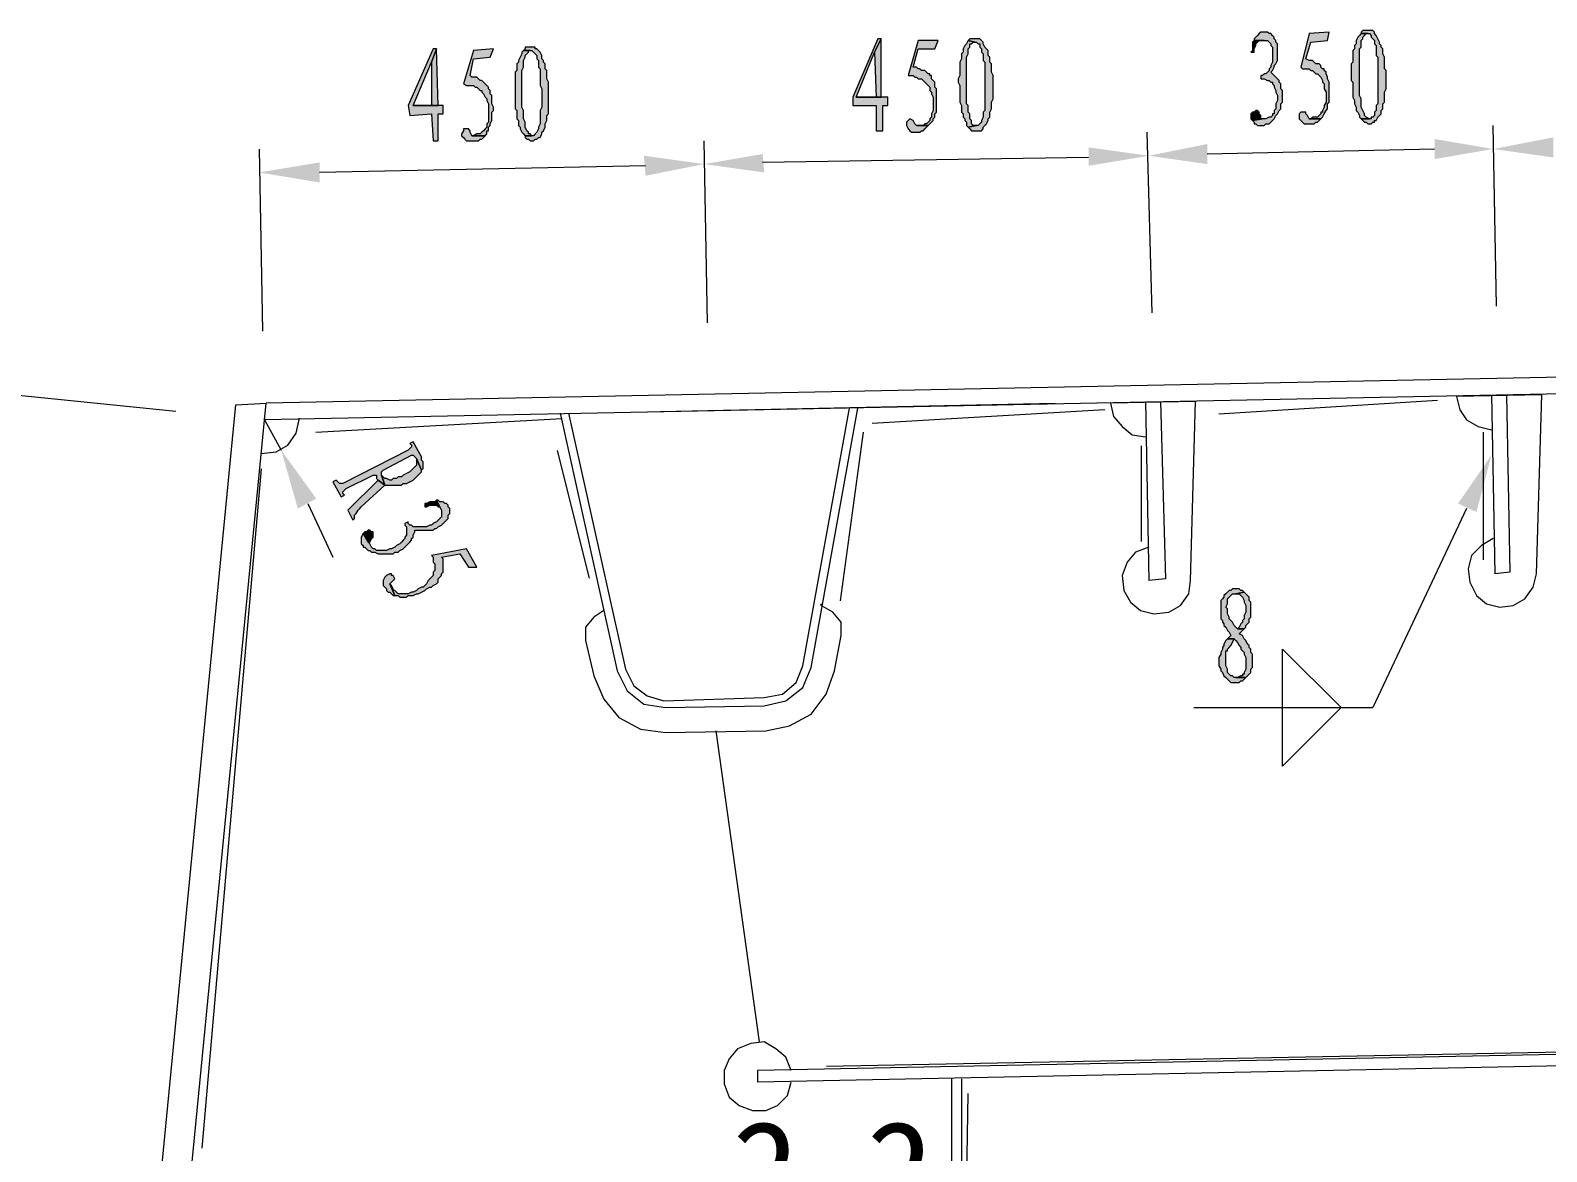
# Model space of a CAD drawing. Header units: inches. Extents: x 20 to 409, y 5 to 283.
# Drawn here: x 45.26 to 83.66, y 230.03 to 258.42 of the extents above; entities that cross this region are included whole.
import ezdxf

# ---------------------------------------------------------------- set-up
doc = ezdxf.new("R2010")
doc.units = ezdxf.units.IN
doc.header["$MEASUREMENT"] = 0
doc.layers.add('C00-00-00', color=7, linetype='Continuous')
doc.layers.add('CFF-00-00', color=1, linetype='Continuous')
doc.styles.get("Standard").update_dxf_attribs({"font": ''})
doc.styles.get('Standard').set_extended_font_data('宋体')
doc.dimstyles.new('ISO-25', dxfattribs={"dimtxt": 2.5, "dimasz": 2.5, "dimexe": 1.25, "dimexo": 0.625, "dimtad": 1, "dimtxsty": 'Standard', "dimcen": 2.5, "dimadec": 0, "dimazin": 0, "dimtfac": 1, "dimtmove": 0, "dimatfit": 3, "dimfxl": 1, "dimarcsym": 0})

# ---------------------------------------------------------------- blocks, each defined once
blk = doc.blocks.new('*U1')
at = {"color": 0, "lineweight": -2, "transparency": 16777216}
for p, q in [((55.296, 223.316), (55.296, 228.392)), ((57.498, 223.316), (57.498, 228.392)), ((52.796, 227.142), (50.296, 227.142)), ((55.296, 227.142), (57.498, 227.142)), ((59.998, 227.142), (68.678, 227.142))]:
    blk.add_line(p, q, dxfattribs=at)
at = {"color": 0, "transparency": 16777216}
for points in [[(52.796, 227.559), (52.796, 226.726), (55.296, 227.142)], [(59.998, 227.559), (59.998, 226.726), (57.498, 227.142)]]:
    blk.add_solid(points, dxfattribs=at)
at = {"layer": 'Defpoints', "color": 0, "transparency": 16777216}
for p in [(57.498, 227.142), (55.296, 222.691), (57.498, 222.691)]:
    blk.add_point(p, dxfattribs=at)
at = {"color": 0, "transparency": 16777216, "insert": (65.588, 229.226), "char_height": 2.5, "attachment_point": 5}
blk.add_mtext('2,2', dxfattribs=at)

msp = doc.modelspace()

# ---------------------------------------------------------------- hatches: boundary and pattern name
at = {"layer": 'C00-00-00'}
h = msp.add_hatch(color=0, dxfattribs=at)
h.dxf.hatch_style = 2
h.paths.add_polyline_path([(79.13, 258.42), (79.003, 258.42), (78.961, 258.378), (78.961, 258.336), (79.13, 258.336), (79.172, 258.336), (79.215, 258.293), (79.215, 258.251), (79.257, 258.209), (79.299, 258.166), (79.299, 258.082), (79.342, 258.039), (79.342, 257.785), (79.384, 257.743), (79.384, 257.235), (79.384, 256.558), (79.342, 256.515), (79.342, 256.388), (79.299, 256.346), (79.299, 256.261), (79.257, 256.219), (79.215, 256.219), (79.215, 256.177), (78.961, 256.177), (79.003, 256.134), (79.045, 256.092), (79.088, 256.092), (79.13, 256.05), (79.215, 256.05), (79.257, 256.092), (79.299, 256.092), (79.299, 256.134), (79.342, 256.134), (79.384, 256.219), (79.426, 256.261), (79.469, 256.304), (79.469, 256.388), (79.511, 256.431), (79.511, 256.558), (79.553, 256.6), (79.553, 256.854), (79.596, 256.939), (79.596, 257.404), (79.553, 257.447), (79.553, 257.743), (79.511, 257.828), (79.511, 257.955), (79.469, 257.997), (79.469, 258.039), (79.426, 258.082), (79.426, 258.124), (79.384, 258.209), (79.342, 258.293), (79.299, 258.336), (79.299, 258.378), (79.257, 258.42)])
h = msp.add_hatch(color=0, dxfattribs=at)
h.dxf.hatch_style = 2
h.paths.add_polyline_path([(66.811, 258.209), (66.726, 258.209), (66.091, 256.727), (66.091, 256.515), (66.684, 256.515), (66.684, 255.88), (66.853, 255.88), (66.853, 256.515), (66.98, 256.515), (66.98, 256.727), (66.811, 256.727), (66.176, 256.727), (66.642, 257.87)])
h = msp.add_hatch(color=0, dxfattribs=at)
h.dxf.hatch_style = 2
h.paths.add_polyline_path([(66.811, 258.209), (66.642, 257.87), (66.684, 256.727), (66.176, 256.727), (66.811, 256.727)])
h = msp.add_hatch(color=0, dxfattribs=at)
h.dxf.hatch_style = 2
h.paths.add_polyline_path([(68.25, 258.166), (67.742, 258.166), (67.488, 257.277), (67.615, 257.277), (67.658, 257.235), (67.7, 257.235), (67.742, 257.193), (67.827, 257.193), (67.869, 257.15), (67.912, 257.108), (67.954, 257.066), (67.996, 257.023), (68.039, 256.981), (68.039, 256.896), (68.081, 256.854), (68.081, 256.812), (68.123, 256.727), (68.123, 256.388), (68.081, 256.304), (68.081, 256.261), (68.081, 256.219), (68.039, 256.177), (68.039, 256.134), (67.996, 256.092), (67.954, 256.05), (67.912, 256.05), (67.869, 256.007), (67.7, 256.007), (67.996, 256.007), (68.039, 256.05), (68.081, 256.092), (68.123, 256.134), (68.123, 256.177), (68.166, 256.219), (68.166, 256.304), (68.208, 256.346), (68.208, 256.939), (68.166, 256.981), (68.166, 257.108), (68.123, 257.15), (68.081, 257.193), (68.081, 257.277), (68.039, 257.277), (68.039, 257.32), (67.996, 257.32), (67.954, 257.362), (67.912, 257.404), (67.827, 257.404), (67.785, 257.447), (67.742, 257.447), (67.7, 257.489), (67.615, 257.489), (67.742, 257.955), (68.166, 257.955)])
h = msp.add_hatch(color=0, dxfattribs=at)
h.dxf.hatch_style = 2
h.paths.add_polyline_path([(69.012, 258.166), (68.97, 258.082), (68.928, 258.039), (68.885, 257.955), (68.885, 257.87), (68.843, 257.828), (68.843, 257.701), (68.801, 257.616), (68.801, 257.277), (68.758, 257.193), (68.758, 257.108), (68.801, 257.023), (68.801, 256.6), (68.843, 256.515), (68.843, 256.473), (68.843, 256.388), (68.843, 256.346), (68.885, 256.304), (68.885, 256.219), (68.928, 256.177), (68.928, 256.134), (68.97, 256.092), (68.97, 256.007), (69.012, 255.965), (69.224, 256.007), (69.139, 256.007), (69.097, 256.05), (69.097, 256.134), (69.055, 256.177), (69.055, 256.304), (69.012, 256.346), (69.012, 256.515), (68.97, 256.558), (68.97, 257.743), (69.012, 257.828), (69.012, 257.955), (69.055, 257.997), (69.055, 258.082), (69.097, 258.082), (69.139, 258.124), (69.182, 258.124)])
h = msp.add_hatch(color=0, dxfattribs=at)
h.dxf.hatch_style = 2
h.paths.add_polyline_path([(69.182, 258.209), (69.055, 258.209), (69.012, 258.166), (69.182, 258.124), (69.224, 258.124), (69.266, 258.082), (69.309, 258.082), (69.309, 257.997), (69.351, 257.955), (69.351, 257.87), (69.393, 257.828), (69.393, 257.658), (69.436, 257.616), (69.436, 257.066), (69.436, 257.023), (69.436, 256.388), (69.393, 256.346), (69.393, 256.219), (69.351, 256.134), (69.351, 256.092), (69.309, 256.05), (69.266, 256.007), (69.224, 256.007), (69.012, 255.965), (69.055, 255.923), (69.097, 255.88), (69.351, 255.88), (69.393, 255.923), (69.393, 255.965), (69.436, 256.007), (69.478, 256.05), (69.52, 256.134), (69.52, 256.177), (69.563, 256.219), (69.563, 256.346), (69.605, 256.431), (69.605, 256.6), (69.647, 256.685), (69.647, 257.277), (69.605, 257.362), (69.605, 257.574), (69.563, 257.616), (69.563, 257.743), (69.52, 257.785), (69.52, 257.912), (69.478, 257.955), (69.436, 257.997), (69.393, 258.082), (69.393, 258.124), (69.351, 258.166), (69.309, 258.209)])
h = msp.add_hatch(color=0, dxfattribs=at)
h.dxf.hatch_style = 2
h.paths.add_polyline_path([(76.251, 258.166), (76.209, 258.124), (76.209, 257.912), (76.167, 257.87), (76.251, 257.87), (76.251, 257.955), (76.294, 258.039), (76.294, 258.082), (76.336, 258.124), (76.378, 258.166), (76.505, 258.166)])
h = msp.add_hatch(color=0, dxfattribs=at)
h.dxf.hatch_style = 2
h.paths.add_polyline_path([(76.505, 258.378), (76.421, 258.378), (76.378, 258.336), (76.336, 258.293), (76.294, 258.251), (76.251, 258.209), (76.251, 258.166), (76.505, 258.166), (76.59, 258.166), (76.632, 258.124), (76.675, 258.082), (76.675, 258.039), (76.717, 257.997), (76.717, 257.616), (76.675, 257.531), (76.675, 257.489), (76.632, 257.447), (76.632, 257.404), (76.59, 257.362), (76.548, 257.32), (76.505, 257.32), (76.463, 257.277), (76.421, 257.277), (76.421, 257.193), (76.505, 257.193), (76.59, 257.15), (76.632, 257.15), (76.675, 257.108), (76.717, 257.108), (76.717, 257.066), (76.759, 257.023), (76.759, 256.981), (76.802, 256.896), (76.802, 256.854), (76.844, 256.769), (76.844, 256.642), (76.802, 256.558), (76.802, 256.431), (76.759, 256.388), (76.759, 256.304), (76.717, 256.304), (76.717, 256.261), (76.675, 256.219), (76.632, 256.219), (76.548, 256.177), (76.463, 256.177), (76.209, 256.134), (76.251, 256.092), (76.251, 256.05), (76.294, 256.05), (76.336, 256.007), (76.505, 256.007), (76.548, 256.05), (76.632, 256.05), (76.675, 256.092), (76.717, 256.134), (76.759, 256.177), (76.802, 256.261), (76.844, 256.304), (76.886, 256.388), (76.929, 256.431), (76.929, 256.558), (76.971, 256.6), (76.971, 256.896), (76.929, 256.939), (76.929, 257.066), (76.886, 257.108), (76.886, 257.15), (76.844, 257.193), (76.802, 257.235), (76.759, 257.277), (76.717, 257.32), (76.675, 257.362), (76.717, 257.404), (76.759, 257.489), (76.759, 257.531), (76.802, 257.574), (76.844, 257.658), (76.844, 258.082), (76.802, 258.124), (76.802, 258.166), (76.759, 258.209), (76.759, 258.251), (76.717, 258.293), (76.675, 258.336), (76.632, 258.336), (76.59, 258.378)])
h = msp.add_hatch(color=0, dxfattribs=at)
h.dxf.hatch_style = 2
h.paths.add_polyline_path([(78.156, 258.378), (77.648, 258.336), (77.437, 257.489), (77.479, 257.447), (77.648, 257.447), (77.691, 257.404), (77.733, 257.404), (77.775, 257.362), (77.818, 257.32), (77.86, 257.32), (77.902, 257.277), (77.945, 257.235), (77.987, 257.15), (77.987, 257.108), (78.029, 257.066), (78.029, 256.939), (78.072, 256.854), (78.072, 256.6), (78.029, 256.515), (78.029, 256.473), (77.987, 256.388), (77.987, 256.346), (77.945, 256.346), (77.945, 256.304), (77.902, 256.261), (77.86, 256.219), (77.733, 256.219), (77.691, 256.177), (77.648, 256.177), (77.945, 256.177), (77.987, 256.219), (78.029, 256.304), (78.072, 256.388), (78.114, 256.431), (78.114, 256.558), (78.156, 256.6), (78.156, 257.108), (78.114, 257.193), (78.114, 257.235), (78.072, 257.32), (78.072, 257.362), (78.029, 257.404), (78.029, 257.447), (77.987, 257.447), (77.945, 257.489), (77.945, 257.531), (77.902, 257.574), (77.818, 257.574), (77.775, 257.616), (77.733, 257.658), (77.648, 257.658), (77.564, 257.701), (77.691, 258.124), (78.114, 258.166)])
h = msp.add_hatch(color=0, dxfattribs=at)
h.dxf.hatch_style = 2
h.paths.add_polyline_path([(78.961, 258.336), (78.918, 258.293), (78.876, 258.251), (78.834, 258.166), (78.834, 258.082), (78.791, 258.039), (78.791, 257.955), (78.749, 257.912), (78.749, 257.616), (78.707, 257.574), (78.707, 257.15), (78.749, 257.108), (78.749, 256.727), (78.791, 256.642), (78.791, 256.6), (78.791, 256.558), (78.834, 256.473), (78.834, 256.388), (78.876, 256.346), (78.918, 256.261), (78.918, 256.219), (78.961, 256.177), (79.172, 256.177), (79.088, 256.219), (79.045, 256.261), (79.045, 256.304), (79.003, 256.388), (78.961, 256.473), (78.961, 256.685), (78.918, 256.769), (78.918, 257.955), (78.961, 257.997), (78.961, 258.166), (79.003, 258.209), (79.003, 258.251), (79.045, 258.293), (79.088, 258.336), (79.13, 258.336)])
h = msp.add_hatch(color=0, dxfattribs=at)
h.dxf.hatch_style = 2
h.paths.add_polyline_path([(55.55, 257.955), (55.466, 257.955), (54.831, 256.515), (54.873, 256.261), (55.423, 256.304), (55.466, 255.626), (55.593, 255.626), (55.593, 256.304), (55.72, 256.304), (55.72, 256.515), (54.958, 256.515), (55.423, 257.616)])
h = msp.add_hatch(color=0, dxfattribs=at)
h.dxf.hatch_style = 2
h.paths.add_polyline_path([(55.55, 257.955), (55.423, 257.616), (55.423, 256.515), (54.958, 256.515), (55.593, 256.515)])
h = msp.add_hatch(color=0, dxfattribs=at)
h.dxf.hatch_style = 2
h.paths.add_polyline_path([(56.99, 257.955), (56.482, 257.912), (56.228, 257.066), (56.312, 257.023), (56.482, 257.023), (56.524, 256.981), (56.566, 256.981), (56.609, 256.939), (56.651, 256.896), (56.693, 256.896), (56.693, 256.854), (56.736, 256.812), (56.778, 256.727), (56.82, 256.685), (56.82, 256.642), (56.863, 256.558), (56.863, 256.092), (56.82, 256.05), (56.82, 255.965), (56.778, 255.923), (56.736, 255.88), (56.693, 255.838), (56.651, 255.796), (56.566, 255.796), (56.482, 255.753), (56.439, 255.753), (56.778, 255.753), (56.82, 255.796), (56.82, 255.88), (56.863, 255.88), (56.863, 255.965), (56.905, 256.007), (56.905, 256.05), (56.947, 256.134), (56.947, 256.346), (56.99, 256.388), (56.99, 256.473), (56.947, 256.558), (56.947, 256.769), (56.905, 256.812), (56.905, 256.896), (56.863, 256.939), (56.863, 256.981), (56.82, 257.023), (56.778, 257.066), (56.736, 257.108), (56.693, 257.15), (56.651, 257.15), (56.609, 257.193), (56.566, 257.235), (56.439, 257.235), (56.397, 257.277), (56.482, 257.701), (56.905, 257.743)])
h = msp.add_hatch(color=0, dxfattribs=at)
h.dxf.hatch_style = 2
h.paths.add_polyline_path([(57.752, 257.912), (57.709, 257.87), (57.709, 257.828), (57.667, 257.743), (57.625, 257.658), (57.625, 257.616), (57.582, 257.574), (57.582, 257.404), (57.54, 257.362), (57.54, 256.431), (57.582, 256.388), (57.582, 256.219), (57.582, 256.177), (57.625, 256.134), (57.625, 256.007), (57.667, 255.965), (57.667, 255.923), (57.709, 255.838), (57.752, 255.796), (57.794, 255.753), (57.963, 255.753), (57.921, 255.796), (57.879, 255.796), (57.879, 255.838), (57.836, 255.88), (57.794, 255.965), (57.794, 256.092), (57.752, 256.177), (57.752, 256.388), (57.709, 256.473), (57.709, 257.404), (57.752, 257.489), (57.752, 257.658), (57.794, 257.743), (57.794, 257.785), (57.836, 257.828), (57.879, 257.87), (57.879, 257.912), (57.921, 257.912)])
h = msp.add_hatch(color=0, dxfattribs=at)
h.dxf.hatch_style = 2
h.paths.add_polyline_path([(57.921, 257.997), (57.794, 257.997), (57.794, 257.955), (57.752, 257.912), (57.963, 257.912), (58.006, 257.87), (58.048, 257.828), (58.09, 257.785), (58.09, 257.701), (58.133, 257.658), (58.133, 257.489), (58.175, 257.447), (58.175, 257.023), (58.217, 256.939), (58.217, 256.812), (58.217, 256.473), (58.175, 256.388), (58.175, 256.05), (58.133, 255.965), (58.133, 255.923), (58.09, 255.838), (58.048, 255.796), (58.006, 255.753), (57.794, 255.753), (57.794, 255.711), (57.836, 255.669), (57.879, 255.669), (57.921, 255.626), (58.006, 255.626), (58.048, 255.669), (58.09, 255.669), (58.133, 255.711), (58.175, 255.711), (58.217, 255.796), (58.217, 255.838), (58.26, 255.88), (58.302, 255.965), (58.302, 256.05), (58.344, 256.134), (58.344, 256.261), (58.387, 256.304), (58.387, 257.108), (58.344, 257.193), (58.344, 257.404), (58.302, 257.447), (58.302, 257.574), (58.26, 257.616), (58.26, 257.658), (58.217, 257.701), (58.217, 257.785), (58.175, 257.87), (58.133, 257.912), (58.09, 257.955), (58.048, 257.955), (58.048, 257.997)])
h = msp.add_hatch(color=0, dxfattribs=at)
h.dxf.hatch_style = 2
h.paths.add_polyline_path([(67.531, 256.177), (67.488, 256.134), (67.446, 256.092), (67.446, 256.007), (67.488, 255.923), (67.531, 255.88), (67.573, 255.838), (67.785, 255.838), (67.827, 255.88), (67.869, 255.88), (67.912, 255.923), (67.954, 255.965), (67.996, 256.007), (67.7, 256.007), (67.658, 256.05), (67.615, 256.134)])
h = msp.add_hatch(color=0, dxfattribs=at)
h.dxf.hatch_style = 2
h.paths.add_polyline_path([(76.294, 256.388), (76.251, 256.346), (76.209, 256.346), (76.167, 256.304), (76.167, 256.177), (76.209, 256.134), (76.463, 256.177), (76.421, 256.177), (76.421, 256.261), (76.378, 256.304), (76.378, 256.346), (76.336, 256.388)])
h = msp.add_hatch(color=0, dxfattribs=at)
h.dxf.hatch_style = 2
h.paths.add_polyline_path([(77.479, 256.346), (77.437, 256.346), (77.394, 256.304), (77.394, 256.177), (77.437, 256.134), (77.479, 256.092), (77.521, 256.05), (77.775, 256.05), (77.818, 256.092), (77.86, 256.092), (77.902, 256.134), (77.945, 256.177), (77.648, 256.177), (77.606, 256.261), (77.564, 256.304), (77.564, 256.346), (77.521, 256.346)])
h = msp.add_hatch(color=0, dxfattribs=at)
h.dxf.hatch_style = 2
h.paths.add_polyline_path([(56.312, 255.923), (56.228, 255.923), (56.228, 255.88), (56.185, 255.796), (56.185, 255.753), (56.228, 255.711), (56.27, 255.669), (56.312, 255.626), (56.609, 255.626), (56.651, 255.669), (56.693, 255.669), (56.736, 255.711), (56.778, 255.753), (56.439, 255.753), (56.397, 255.838), (56.397, 255.88), (56.355, 255.923)])
h = msp.add_hatch(color=0, dxfattribs=at)
h.dxf.hatch_style = 2
h.paths.add_polyline_path([(72.06, 255.457), (72.06, 254.991), (73.584, 255.245)])
h = msp.add_hatch(color=0, dxfattribs=at)
h.dxf.hatch_style = 2
h.paths.add_polyline_path([(75.066, 255.542), (75.066, 255.034), (73.584, 255.245)])
h = msp.add_hatch(color=0, dxfattribs=at)
h.dxf.hatch_style = 2
h.paths.add_polyline_path([(80.823, 255.669), (80.823, 255.161), (82.305, 255.415)])
h = msp.add_hatch(color=0, dxfattribs=at)
h.dxf.hatch_style = 2
h.paths.add_polyline_path([(83.829, 255.711), (83.829, 255.203), (82.305, 255.415)])
h = msp.add_hatch(color=0, dxfattribs=at)
h.dxf.hatch_style = 2
h.paths.add_polyline_path([(52.587, 255.076), (52.587, 254.568), (51.063, 254.822)])
h = msp.add_hatch(color=0, dxfattribs=at)
h.dxf.hatch_style = 2
h.paths.add_polyline_path([(60.8, 255.245), (60.842, 254.737), (62.324, 255.034)])
h = msp.add_hatch(color=0, dxfattribs=at)
h.dxf.hatch_style = 2
h.paths.add_polyline_path([(63.805, 255.288), (63.848, 254.822), (62.324, 255.034)])
h = msp.add_hatch(color=0, dxfattribs=at)
h.dxf.hatch_style = 2
h.paths.add_polyline_path([(52.502, 246.567), (52.037, 246.313), (51.613, 247.795)])
h = msp.add_hatch(color=0, dxfattribs=at)
h.dxf.hatch_style = 2
h.paths.add_polyline_path([(55.169, 247.625), (54.958, 248.006), (54.873, 247.964), (54.915, 247.922), (54.915, 247.879), (54.873, 247.837), (54.831, 247.795), (53.18, 246.948), (53.095, 246.948), (53.053, 246.99), (53.01, 247.033), (52.926, 246.99), (53.137, 246.609), (53.222, 246.652), (53.18, 246.694), (53.18, 246.736), (53.222, 246.779), (53.264, 246.821), (53.942, 247.16), (54.026, 247.16), (54.026, 247.075), (54.069, 247.033), (54.238, 246.906), (54.153, 247.16), (54.153, 247.244), (54.196, 247.287), (54.915, 247.668), (54.958, 247.668), (55, 247.625), (55.042, 247.583), (55.169, 247.287), (55.212, 247.329), (55.212, 247.498), (55.169, 247.541)])
h = msp.add_hatch(color=0, dxfattribs=at)
h.dxf.hatch_style = 2
h.paths.add_polyline_path([(81.416, 246.44), (82.263, 247.668), (81.882, 246.228)])
h = msp.add_hatch(color=0, dxfattribs=at)
h.dxf.hatch_style = 2
h.paths.add_polyline_path([(55.169, 247.287), (55.042, 247.583), (55.042, 247.414), (55, 247.371), (54.958, 247.329), (54.915, 247.287), (54.873, 247.244), (54.788, 247.202), (54.704, 247.16), (54.661, 247.117), (54.577, 247.117), (54.534, 247.075), (54.45, 247.075), (54.407, 247.033), (54.365, 247.033), (54.28, 247.075), (54.238, 247.075), (54.196, 247.117), (54.153, 247.16), (54.238, 246.906), (54.365, 246.906), (54.45, 246.906), (54.661, 246.906), (54.704, 246.948), (54.788, 246.948), (54.873, 246.99), (54.958, 247.033), (55, 247.075), (55.042, 247.117), (55.085, 247.16), (55.127, 247.202), (55.169, 247.244)])
h = msp.add_hatch(color=0, dxfattribs=at)
h.dxf.hatch_style = 2
h.paths.add_polyline_path([(54.238, 246.906), (54.069, 247.033), (53.307, 246.271), (53.434, 246.017), (53.476, 246.059), (53.476, 246.144), (53.518, 246.186), (53.561, 246.271), (53.603, 246.313), (53.645, 246.355)])
h = msp.add_hatch(color=0, dxfattribs=at)
h.dxf.hatch_style = 2
h.paths.add_polyline_path([(55.847, 246.355), (55.847, 246.398), (55.804, 246.44), (55.762, 246.44), (55.72, 246.482), (55.635, 246.482), (55.593, 246.525), (55.55, 246.525), (55.677, 246.271), (55.677, 246.101), (55.635, 246.059), (55.593, 246.017), (55.55, 245.974), (55.466, 245.932), (55.423, 245.89), (55.381, 245.89), (55.296, 245.847), (54.958, 245.847), (54.915, 245.89), (54.873, 245.89), (54.831, 245.932), (54.831, 245.974), (54.746, 245.932), (54.746, 245.89), (54.788, 245.847), (54.788, 245.636), (54.746, 245.593), (54.746, 245.551), (54.704, 245.509), (54.661, 245.466), (54.619, 245.424), (54.534, 245.382), (54.492, 245.339), (54.407, 245.297), (54.365, 245.297), (54.28, 245.255), (54.026, 245.255), (53.984, 245.297), (53.942, 245.297), (53.899, 245.339), (53.857, 245.424), (53.815, 245.466), (53.688, 245.678), (53.645, 245.593), (53.645, 245.424), (53.688, 245.382), (53.688, 245.339), (53.73, 245.339), (53.772, 245.297), (53.815, 245.255), (53.857, 245.255), (53.899, 245.212), (53.984, 245.212), (54.069, 245.17), (54.45, 245.17), (54.492, 245.212), (54.577, 245.212), (54.619, 245.255), (54.704, 245.297), (54.746, 245.339), (54.788, 245.382), (54.831, 245.424), (54.873, 245.466), (54.915, 245.509), (54.915, 245.551), (54.958, 245.593), (54.958, 245.636), (55, 245.72), (55, 245.763), (55.042, 245.763), (55.466, 245.763), (55.508, 245.805), (55.55, 245.805), (55.593, 245.847), (55.677, 245.89), (55.72, 245.932), (55.762, 245.974), (55.804, 246.017), (55.847, 246.059), (55.847, 246.144), (55.889, 246.186), (55.889, 246.313)])
h = msp.add_hatch(color=0, dxfattribs=at)
h.dxf.hatch_style = 2
h.paths.add_polyline_path([(55.55, 246.525), (55.508, 246.482), (55.381, 246.482), (55.296, 246.44), (55.254, 246.44), (55.254, 246.355), (55.296, 246.355), (55.381, 246.398), (55.55, 246.398), (55.593, 246.355), (55.635, 246.355), (55.677, 246.271)])
h = msp.add_hatch(color=0, dxfattribs=at)
h.dxf.hatch_style = 2
h.paths.add_polyline_path([(53.942, 245.72), (53.899, 245.72), (53.857, 245.763), (53.815, 245.763), (53.772, 245.72), (53.73, 245.72), (53.688, 245.678), (53.815, 245.466), (53.857, 245.466), (53.899, 245.551), (53.942, 245.593)])
h = msp.add_hatch(color=0, dxfattribs=at)
h.dxf.hatch_style = 2
h.paths.add_polyline_path([(56.566, 244.831), (56.312, 245.297), (55.423, 245.128), (55.466, 245.085), (55.466, 244.958), (55.508, 244.916), (55.508, 244.747), (55.466, 244.704), (55.466, 244.62), (55.423, 244.577), (55.381, 244.535), (55.339, 244.493), (55.296, 244.408), (55.254, 244.366), (55.212, 244.323), (55.169, 244.323), (55.085, 244.281), (55.042, 244.239), (54.958, 244.196), (54.915, 244.196), (54.831, 244.154), (54.788, 244.154), (54.577, 244.154), (54.534, 244.196), (54.492, 244.239), (54.45, 244.239), (54.45, 244.281), (54.407, 244.366), (54.365, 244.408), (54.492, 244.112), (54.577, 244.112), (54.619, 244.069), (54.788, 244.069), (54.831, 244.112), (54.958, 244.112), (55.042, 244.154), (55.085, 244.154), (55.169, 244.196), (55.254, 244.239), (55.296, 244.281), (55.381, 244.323), (55.423, 244.323), (55.466, 244.366), (55.55, 244.408), (55.593, 244.45), (55.593, 244.535), (55.635, 244.577), (55.677, 244.62), (55.677, 244.662), (55.72, 244.704), (55.72, 245.043), (55.677, 245.085), (56.143, 245.17), (56.355, 244.831)])
h = msp.add_hatch(color=0, dxfattribs=at)
h.dxf.hatch_style = 2
h.paths.add_polyline_path([(54.45, 244.62), (54.407, 244.62), (54.407, 244.662), (54.365, 244.662), (54.28, 244.62), (54.238, 244.577), (54.196, 244.493), (54.196, 244.366), (54.238, 244.323), (54.28, 244.281), (54.28, 244.239), (54.323, 244.196), (54.365, 244.196), (54.407, 244.154), (54.45, 244.112), (54.492, 244.112), (54.365, 244.408), (54.407, 244.45), (54.45, 244.493), (54.492, 244.535)])
h = msp.add_hatch(color=0, dxfattribs=at)
h.dxf.hatch_style = 2
h.paths.add_polyline_path([(75.786, 244.281), (75.701, 244.281), (75.659, 244.239), (75.616, 244.239), (75.574, 244.196), (75.532, 244.154), (75.489, 244.112), (75.489, 244.069), (75.447, 244.027), (75.405, 243.985), (75.405, 243.519), (75.447, 243.477), (75.447, 243.434), (75.489, 243.392), (75.489, 243.35), (75.532, 243.307), (75.574, 243.223), (75.616, 243.18), (75.659, 243.096), (75.616, 243.053), (75.574, 243.011), (75.743, 243.011), (75.786, 242.969), (75.828, 242.926), (75.87, 242.842), (75.913, 242.799), (75.913, 242.757), (75.955, 242.715), (75.997, 242.672), (75.997, 242.63), (76.04, 242.545), (76.04, 242.249), (75.997, 242.164), (75.997, 242.122), (75.955, 242.122), (75.955, 242.08), (75.913, 242.08), (75.828, 242.037), (75.786, 242.037), (76.04, 242.037), (76.082, 242.08), (76.124, 242.122), (76.167, 242.164), (76.167, 242.249), (76.209, 242.291), (76.209, 242.63), (76.167, 242.672), (76.167, 242.757), (76.124, 242.799), (76.124, 242.842), (76.082, 242.884), (76.04, 242.969), (75.997, 243.011), (75.955, 243.096), (75.87, 243.138), (75.913, 243.18), (75.997, 243.265), (75.828, 243.265), (75.786, 243.307), (75.743, 243.35), (75.701, 243.434), (75.659, 243.477), (75.616, 243.519), (75.616, 243.561), (75.574, 243.646), (75.574, 243.773), (75.532, 243.815), (75.574, 243.9), (75.574, 244.027), (75.616, 244.069), (75.659, 244.112), (75.701, 244.154), (75.786, 244.154), (75.997, 244.196), (75.955, 244.239), (75.913, 244.239), (75.87, 244.281)])
h = msp.add_hatch(color=0, dxfattribs=at)
h.dxf.hatch_style = 2
h.paths.add_polyline_path([(75.997, 244.196), (75.786, 244.154), (75.87, 244.154), (75.913, 244.112), (75.955, 244.069), (75.997, 243.985), (75.997, 243.942), (76.04, 243.858), (76.04, 243.688), (75.997, 243.604), (75.997, 243.519), (75.955, 243.477), (75.955, 243.434), (75.913, 243.392), (75.87, 243.307), (75.828, 243.265), (75.997, 243.265), (76.04, 243.307), (76.04, 243.35), (76.082, 243.392), (76.124, 243.434), (76.124, 243.477), (76.124, 243.519), (76.167, 243.561), (76.167, 243.942), (76.124, 243.985), (76.124, 244.069), (76.082, 244.112), (76.04, 244.154)])
h = msp.add_hatch(color=0, dxfattribs=at)
h.dxf.hatch_style = 2
h.paths.add_polyline_path([(75.574, 243.011), (75.532, 242.969), (75.489, 242.884), (75.489, 242.842), (75.447, 242.799), (75.447, 242.757), (75.405, 242.672), (75.405, 242.63), (75.362, 242.545), (75.362, 242.334), (75.405, 242.249), (75.405, 242.207), (75.447, 242.164), (75.489, 242.08), (75.532, 242.037), (75.574, 241.995), (75.616, 241.953), (75.659, 241.91), (75.786, 241.91), (75.87, 241.91), (75.913, 241.953), (75.955, 241.953), (75.997, 241.995), (76.04, 242.037), (75.743, 242.037), (75.701, 242.08), (75.659, 242.08), (75.616, 242.122), (75.574, 242.164), (75.574, 242.249), (75.532, 242.334), (75.532, 242.715), (75.574, 242.715), (75.574, 242.757), (75.616, 242.799), (75.659, 242.842), (75.701, 242.926), (75.743, 243.011)])

# ---------------------------------------------------------------- linework, layer by layer
at = {"layer": 'C00-00-00', "color": 0, "lineweight": 0}
for points in [[(79.13, 258.42), (79.003, 258.42), (78.961, 258.378), (78.961, 258.336), (79.13, 258.336), (79.172, 258.336), (79.215, 258.293), (79.215, 258.251), (79.257, 258.209), (79.299, 258.166), (79.299, 258.082), (79.342, 258.039), (79.342, 257.785), (79.384, 257.743), (79.384, 257.235), (79.384, 256.558), (79.342, 256.515), (79.342, 256.388), (79.299, 256.346), (79.299, 256.261), (79.257, 256.219), (79.215, 256.219), (79.215, 256.177), (78.961, 256.177), (79.003, 256.134), (79.045, 256.092), (79.088, 256.092), (79.13, 256.05), (79.215, 256.05), (79.257, 256.092), (79.299, 256.092), (79.299, 256.134), (79.342, 256.134), (79.384, 256.219), (79.426, 256.261), (79.469, 256.304), (79.469, 256.388), (79.511, 256.431), (79.511, 256.558), (79.553, 256.6), (79.553, 256.854), (79.596, 256.939), (79.596, 257.404), (79.553, 257.447), (79.553, 257.743), (79.511, 257.828), (79.511, 257.955), (79.469, 257.997), (79.469, 258.039), (79.426, 258.082), (79.426, 258.124), (79.384, 258.209), (79.342, 258.293), (79.299, 258.336), (79.299, 258.378), (79.257, 258.42)], [(66.811, 258.209), (66.726, 258.209), (66.091, 256.727), (66.091, 256.515), (66.684, 256.515), (66.684, 255.88), (66.853, 255.88), (66.853, 256.515), (66.98, 256.515), (66.98, 256.727), (66.811, 256.727), (66.176, 256.727), (66.642, 257.87)], [(66.811, 258.209), (66.642, 257.87), (66.684, 256.727), (66.176, 256.727), (66.811, 256.727)], [(68.25, 258.166), (67.742, 258.166), (67.488, 257.277), (67.615, 257.277), (67.658, 257.235), (67.7, 257.235), (67.742, 257.193), (67.827, 257.193), (67.869, 257.15), (67.912, 257.108), (67.954, 257.066), (67.996, 257.023), (68.039, 256.981), (68.039, 256.896), (68.081, 256.854), (68.081, 256.812), (68.123, 256.727), (68.123, 256.388), (68.081, 256.304), (68.081, 256.261), (68.081, 256.219), (68.039, 256.177), (68.039, 256.134), (67.996, 256.092), (67.954, 256.05), (67.912, 256.05), (67.869, 256.007), (67.7, 256.007), (67.996, 256.007), (68.039, 256.05), (68.081, 256.092), (68.123, 256.134), (68.123, 256.177), (68.166, 256.219), (68.166, 256.304), (68.208, 256.346), (68.208, 256.939), (68.166, 256.981), (68.166, 257.108), (68.123, 257.15), (68.081, 257.193), (68.081, 257.277), (68.039, 257.277), (68.039, 257.32), (67.996, 257.32), (67.954, 257.362), (67.912, 257.404), (67.827, 257.404), (67.785, 257.447), (67.742, 257.447), (67.7, 257.489), (67.615, 257.489), (67.742, 257.955), (68.166, 257.955)], [(69.012, 258.166), (68.97, 258.082), (68.928, 258.039), (68.885, 257.955), (68.885, 257.87), (68.843, 257.828), (68.843, 257.701), (68.801, 257.616), (68.801, 257.277), (68.758, 257.193), (68.758, 257.108), (68.801, 257.023), (68.801, 256.6), (68.843, 256.515), (68.843, 256.473), (68.843, 256.388), (68.843, 256.346), (68.885, 256.304), (68.885, 256.219), (68.928, 256.177), (68.928, 256.134), (68.97, 256.092), (68.97, 256.007), (69.012, 255.965), (69.224, 256.007), (69.139, 256.007), (69.097, 256.05), (69.097, 256.134), (69.055, 256.177), (69.055, 256.304), (69.012, 256.346), (69.012, 256.515), (68.97, 256.558), (68.97, 257.743), (69.012, 257.828), (69.012, 257.955), (69.055, 257.997), (69.055, 258.082), (69.097, 258.082), (69.139, 258.124), (69.182, 258.124)], [(69.182, 258.209), (69.055, 258.209), (69.012, 258.166), (69.182, 258.124), (69.224, 258.124), (69.266, 258.082), (69.309, 258.082), (69.309, 257.997), (69.351, 257.955), (69.351, 257.87), (69.393, 257.828), (69.393, 257.658), (69.436, 257.616), (69.436, 257.066), (69.436, 257.023), (69.436, 256.388), (69.393, 256.346), (69.393, 256.219), (69.351, 256.134), (69.351, 256.092), (69.309, 256.05), (69.266, 256.007), (69.224, 256.007), (69.012, 255.965), (69.055, 255.923), (69.097, 255.88), (69.351, 255.88), (69.393, 255.923), (69.393, 255.965), (69.436, 256.007), (69.478, 256.05), (69.52, 256.134), (69.52, 256.177), (69.563, 256.219), (69.563, 256.346), (69.605, 256.431), (69.605, 256.6), (69.647, 256.685), (69.647, 257.277), (69.605, 257.362), (69.605, 257.574), (69.563, 257.616), (69.563, 257.743), (69.52, 257.785), (69.52, 257.912), (69.478, 257.955), (69.436, 257.997), (69.393, 258.082), (69.393, 258.124), (69.351, 258.166), (69.309, 258.209)], [(76.251, 258.166), (76.209, 258.124), (76.209, 257.912), (76.167, 257.87), (76.251, 257.87), (76.251, 257.955), (76.294, 258.039), (76.294, 258.082), (76.336, 258.124), (76.378, 258.166), (76.505, 258.166)], [(76.505, 258.378), (76.421, 258.378), (76.378, 258.336), (76.336, 258.293), (76.294, 258.251), (76.251, 258.209), (76.251, 258.166), (76.505, 258.166), (76.59, 258.166), (76.632, 258.124), (76.675, 258.082), (76.675, 258.039), (76.717, 257.997), (76.717, 257.616), (76.675, 257.531), (76.675, 257.489), (76.632, 257.447), (76.632, 257.404), (76.59, 257.362), (76.548, 257.32), (76.505, 257.32), (76.463, 257.277), (76.421, 257.277), (76.421, 257.193), (76.505, 257.193), (76.59, 257.15), (76.632, 257.15), (76.675, 257.108), (76.717, 257.108), (76.717, 257.066), (76.759, 257.023), (76.759, 256.981), (76.802, 256.896), (76.802, 256.854), (76.844, 256.769), (76.844, 256.642), (76.802, 256.558), (76.802, 256.431), (76.759, 256.388), (76.759, 256.304), (76.717, 256.304), (76.717, 256.261), (76.675, 256.219), (76.632, 256.219), (76.548, 256.177), (76.463, 256.177), (76.209, 256.134), (76.251, 256.092), (76.251, 256.05), (76.294, 256.05), (76.336, 256.007), (76.505, 256.007), (76.548, 256.05), (76.632, 256.05), (76.675, 256.092), (76.717, 256.134), (76.759, 256.177), (76.802, 256.261), (76.844, 256.304), (76.886, 256.388), (76.929, 256.431), (76.929, 256.558), (76.971, 256.6), (76.971, 256.896), (76.929, 256.939), (76.929, 257.066), (76.886, 257.108), (76.886, 257.15), (76.844, 257.193), (76.802, 257.235), (76.759, 257.277), (76.717, 257.32), (76.675, 257.362), (76.717, 257.404), (76.759, 257.489), (76.759, 257.531), (76.802, 257.574), (76.844, 257.658), (76.844, 258.082), (76.802, 258.124), (76.802, 258.166), (76.759, 258.209), (76.759, 258.251), (76.717, 258.293), (76.675, 258.336), (76.632, 258.336), (76.59, 258.378)], [(78.156, 258.378), (77.648, 258.336), (77.437, 257.489), (77.479, 257.447), (77.648, 257.447), (77.691, 257.404), (77.733, 257.404), (77.775, 257.362), (77.818, 257.32), (77.86, 257.32), (77.902, 257.277), (77.945, 257.235), (77.987, 257.15), (77.987, 257.108), (78.029, 257.066), (78.029, 256.939), (78.072, 256.854), (78.072, 256.6), (78.029, 256.515), (78.029, 256.473), (77.987, 256.388), (77.987, 256.346), (77.945, 256.346), (77.945, 256.304), (77.902, 256.261), (77.86, 256.219), (77.733, 256.219), (77.691, 256.177), (77.648, 256.177), (77.945, 256.177), (77.987, 256.219), (78.029, 256.304), (78.072, 256.388), (78.114, 256.431), (78.114, 256.558), (78.156, 256.6), (78.156, 257.108), (78.114, 257.193), (78.114, 257.235), (78.072, 257.32), (78.072, 257.362), (78.029, 257.404), (78.029, 257.447), (77.987, 257.447), (77.945, 257.489), (77.945, 257.531), (77.902, 257.574), (77.818, 257.574), (77.775, 257.616), (77.733, 257.658), (77.648, 257.658), (77.564, 257.701), (77.691, 258.124), (78.114, 258.166)], [(78.961, 258.336), (78.918, 258.293), (78.876, 258.251), (78.834, 258.166), (78.834, 258.082), (78.791, 258.039), (78.791, 257.955), (78.749, 257.912), (78.749, 257.616), (78.707, 257.574), (78.707, 257.15), (78.749, 257.108), (78.749, 256.727), (78.791, 256.642), (78.791, 256.6), (78.791, 256.558), (78.834, 256.473), (78.834, 256.388), (78.876, 256.346), (78.918, 256.261), (78.918, 256.219), (78.961, 256.177), (79.172, 256.177), (79.088, 256.219), (79.045, 256.261), (79.045, 256.304), (79.003, 256.388), (78.961, 256.473), (78.961, 256.685), (78.918, 256.769), (78.918, 257.955), (78.961, 257.997), (78.961, 258.166), (79.003, 258.209), (79.003, 258.251), (79.045, 258.293), (79.088, 258.336), (79.13, 258.336)], [(55.55, 257.955), (55.466, 257.955), (54.831, 256.515), (54.873, 256.261), (55.423, 256.304), (55.466, 255.626), (55.593, 255.626), (55.593, 256.304), (55.72, 256.304), (55.72, 256.515), (54.958, 256.515), (55.423, 257.616)], [(55.55, 257.955), (55.423, 257.616), (55.423, 256.515), (54.958, 256.515), (55.593, 256.515)], [(56.99, 257.955), (56.482, 257.912), (56.228, 257.066), (56.312, 257.023), (56.482, 257.023), (56.524, 256.981), (56.566, 256.981), (56.609, 256.939), (56.651, 256.896), (56.693, 256.896), (56.693, 256.854), (56.736, 256.812), (56.778, 256.727), (56.82, 256.685), (56.82, 256.642), (56.863, 256.558), (56.863, 256.092), (56.82, 256.05), (56.82, 255.965), (56.778, 255.923), (56.736, 255.88), (56.693, 255.838), (56.651, 255.796), (56.566, 255.796), (56.482, 255.753), (56.439, 255.753), (56.778, 255.753), (56.82, 255.796), (56.82, 255.88), (56.863, 255.88), (56.863, 255.965), (56.905, 256.007), (56.905, 256.05), (56.947, 256.134), (56.947, 256.346), (56.99, 256.388), (56.99, 256.473), (56.947, 256.558), (56.947, 256.769), (56.905, 256.812), (56.905, 256.896), (56.863, 256.939), (56.863, 256.981), (56.82, 257.023), (56.778, 257.066), (56.736, 257.108), (56.693, 257.15), (56.651, 257.15), (56.609, 257.193), (56.566, 257.235), (56.439, 257.235), (56.397, 257.277), (56.482, 257.701), (56.905, 257.743)], [(57.752, 257.912), (57.709, 257.87), (57.709, 257.828), (57.667, 257.743), (57.625, 257.658), (57.625, 257.616), (57.582, 257.574), (57.582, 257.404), (57.54, 257.362), (57.54, 256.431), (57.582, 256.388), (57.582, 256.219), (57.582, 256.177), (57.625, 256.134), (57.625, 256.007), (57.667, 255.965), (57.667, 255.923), (57.709, 255.838), (57.752, 255.796), (57.794, 255.753), (57.963, 255.753), (57.921, 255.796), (57.879, 255.796), (57.879, 255.838), (57.836, 255.88), (57.794, 255.965), (57.794, 256.092), (57.752, 256.177), (57.752, 256.388), (57.709, 256.473), (57.709, 257.404), (57.752, 257.489), (57.752, 257.658), (57.794, 257.743), (57.794, 257.785), (57.836, 257.828), (57.879, 257.87), (57.879, 257.912), (57.921, 257.912)], [(57.921, 257.997), (57.794, 257.997), (57.794, 257.955), (57.752, 257.912), (57.963, 257.912), (58.006, 257.87), (58.048, 257.828), (58.09, 257.785), (58.09, 257.701), (58.133, 257.658), (58.133, 257.489), (58.175, 257.447), (58.175, 257.023), (58.217, 256.939), (58.217, 256.812), (58.217, 256.473), (58.175, 256.388), (58.175, 256.05), (58.133, 255.965), (58.133, 255.923), (58.09, 255.838), (58.048, 255.796), (58.006, 255.753), (57.794, 255.753), (57.794, 255.711), (57.836, 255.669), (57.879, 255.669), (57.921, 255.626), (58.006, 255.626), (58.048, 255.669), (58.09, 255.669), (58.133, 255.711), (58.175, 255.711), (58.217, 255.796), (58.217, 255.838), (58.26, 255.88), (58.302, 255.965), (58.302, 256.05), (58.344, 256.134), (58.344, 256.261), (58.387, 256.304), (58.387, 257.108), (58.344, 257.193), (58.344, 257.404), (58.302, 257.447), (58.302, 257.574), (58.26, 257.616), (58.26, 257.658), (58.217, 257.701), (58.217, 257.785), (58.175, 257.87), (58.133, 257.912), (58.09, 257.955), (58.048, 257.955), (58.048, 257.997)], [(67.531, 256.177), (67.488, 256.134), (67.446, 256.092), (67.446, 256.007), (67.488, 255.923), (67.531, 255.88), (67.573, 255.838), (67.785, 255.838), (67.827, 255.88), (67.869, 255.88), (67.912, 255.923), (67.954, 255.965), (67.996, 256.007), (67.7, 256.007), (67.658, 256.05), (67.615, 256.134)], [(76.294, 256.388), (76.251, 256.346), (76.209, 256.346), (76.167, 256.304), (76.167, 256.177), (76.209, 256.134), (76.463, 256.177), (76.421, 256.177), (76.421, 256.261), (76.378, 256.304), (76.378, 256.346), (76.336, 256.388)], [(77.479, 256.346), (77.437, 256.346), (77.394, 256.304), (77.394, 256.177), (77.437, 256.134), (77.479, 256.092), (77.521, 256.05), (77.775, 256.05), (77.818, 256.092), (77.86, 256.092), (77.902, 256.134), (77.945, 256.177), (77.648, 256.177), (77.606, 256.261), (77.564, 256.304), (77.564, 256.346), (77.521, 256.346)], [(56.312, 255.923), (56.228, 255.923), (56.228, 255.88), (56.185, 255.796), (56.185, 255.753), (56.228, 255.711), (56.27, 255.669), (56.312, 255.626), (56.609, 255.626), (56.651, 255.669), (56.693, 255.669), (56.736, 255.711), (56.778, 255.753), (56.439, 255.753), (56.397, 255.838), (56.397, 255.88), (56.355, 255.923)], [(55.169, 247.625), (54.958, 248.006), (54.873, 247.964), (54.915, 247.922), (54.915, 247.879), (54.873, 247.837), (54.831, 247.795), (53.18, 246.948), (53.095, 246.948), (53.053, 246.99), (53.01, 247.033), (52.926, 246.99), (53.137, 246.609), (53.222, 246.652), (53.18, 246.694), (53.18, 246.736), (53.222, 246.779), (53.264, 246.821), (53.942, 247.16), (54.026, 247.16), (54.026, 247.075), (54.069, 247.033), (54.238, 246.906), (54.153, 247.16), (54.153, 247.244), (54.196, 247.287), (54.915, 247.668), (54.958, 247.668), (55, 247.625), (55.042, 247.583), (55.169, 247.287), (55.212, 247.329), (55.212, 247.498), (55.169, 247.541)], [(55.169, 247.287), (55.042, 247.583), (55.042, 247.414), (55, 247.371), (54.958, 247.329), (54.915, 247.287), (54.873, 247.244), (54.788, 247.202), (54.704, 247.16), (54.661, 247.117), (54.577, 247.117), (54.534, 247.075), (54.45, 247.075), (54.407, 247.033), (54.365, 247.033), (54.28, 247.075), (54.238, 247.075), (54.196, 247.117), (54.153, 247.16), (54.238, 246.906), (54.365, 246.906), (54.45, 246.906), (54.661, 246.906), (54.704, 246.948), (54.788, 246.948), (54.873, 246.99), (54.958, 247.033), (55, 247.075), (55.042, 247.117), (55.085, 247.16), (55.127, 247.202), (55.169, 247.244)], [(54.238, 246.906), (54.069, 247.033), (53.307, 246.271), (53.434, 246.017), (53.476, 246.059), (53.476, 246.144), (53.518, 246.186), (53.561, 246.271), (53.603, 246.313), (53.645, 246.355)], [(55.847, 246.355), (55.847, 246.398), (55.804, 246.44), (55.762, 246.44), (55.72, 246.482), (55.635, 246.482), (55.593, 246.525), (55.55, 246.525), (55.677, 246.271), (55.677, 246.101), (55.635, 246.059), (55.593, 246.017), (55.55, 245.974), (55.466, 245.932), (55.423, 245.89), (55.381, 245.89), (55.296, 245.847), (54.958, 245.847), (54.915, 245.89), (54.873, 245.89), (54.831, 245.932), (54.831, 245.974), (54.746, 245.932), (54.746, 245.89), (54.788, 245.847), (54.788, 245.636), (54.746, 245.593), (54.746, 245.551), (54.704, 245.509), (54.661, 245.466), (54.619, 245.424), (54.534, 245.382), (54.492, 245.339), (54.407, 245.297), (54.365, 245.297), (54.28, 245.255), (54.026, 245.255), (53.984, 245.297), (53.942, 245.297), (53.899, 245.339), (53.857, 245.424), (53.815, 245.466), (53.688, 245.678), (53.645, 245.593), (53.645, 245.424), (53.688, 245.382), (53.688, 245.339), (53.73, 245.339), (53.772, 245.297), (53.815, 245.255), (53.857, 245.255), (53.899, 245.212), (53.984, 245.212), (54.069, 245.17), (54.45, 245.17), (54.492, 245.212), (54.577, 245.212), (54.619, 245.255), (54.704, 245.297), (54.746, 245.339), (54.788, 245.382), (54.831, 245.424), (54.873, 245.466), (54.915, 245.509), (54.915, 245.551), (54.958, 245.593), (54.958, 245.636), (55, 245.72), (55, 245.763), (55.042, 245.763), (55.466, 245.763), (55.508, 245.805), (55.55, 245.805), (55.593, 245.847), (55.677, 245.89), (55.72, 245.932), (55.762, 245.974), (55.804, 246.017), (55.847, 246.059), (55.847, 246.144), (55.889, 246.186), (55.889, 246.313)], [(55.55, 246.525), (55.508, 246.482), (55.381, 246.482), (55.296, 246.44), (55.254, 246.44), (55.254, 246.355), (55.296, 246.355), (55.381, 246.398), (55.55, 246.398), (55.593, 246.355), (55.635, 246.355), (55.677, 246.271)], [(53.942, 245.72), (53.899, 245.72), (53.857, 245.763), (53.815, 245.763), (53.772, 245.72), (53.73, 245.72), (53.688, 245.678), (53.815, 245.466), (53.857, 245.466), (53.899, 245.551), (53.942, 245.593)], [(56.566, 244.831), (56.312, 245.297), (55.423, 245.128), (55.466, 245.085), (55.466, 244.958), (55.508, 244.916), (55.508, 244.747), (55.466, 244.704), (55.466, 244.62), (55.423, 244.577), (55.381, 244.535), (55.339, 244.493), (55.296, 244.408), (55.254, 244.366), (55.212, 244.323), (55.169, 244.323), (55.085, 244.281), (55.042, 244.239), (54.958, 244.196), (54.915, 244.196), (54.831, 244.154), (54.788, 244.154), (54.577, 244.154), (54.534, 244.196), (54.492, 244.239), (54.45, 244.239), (54.45, 244.281), (54.407, 244.366), (54.365, 244.408), (54.492, 244.112), (54.577, 244.112), (54.619, 244.069), (54.788, 244.069), (54.831, 244.112), (54.958, 244.112), (55.042, 244.154), (55.085, 244.154), (55.169, 244.196), (55.254, 244.239), (55.296, 244.281), (55.381, 244.323), (55.423, 244.323), (55.466, 244.366), (55.55, 244.408), (55.593, 244.45), (55.593, 244.535), (55.635, 244.577), (55.677, 244.62), (55.677, 244.662), (55.72, 244.704), (55.72, 245.043), (55.677, 245.085), (56.143, 245.17), (56.355, 244.831)], [(54.45, 244.62), (54.407, 244.62), (54.407, 244.662), (54.365, 244.662), (54.28, 244.62), (54.238, 244.577), (54.196, 244.493), (54.196, 244.366), (54.238, 244.323), (54.28, 244.281), (54.28, 244.239), (54.323, 244.196), (54.365, 244.196), (54.407, 244.154), (54.45, 244.112), (54.492, 244.112), (54.365, 244.408), (54.407, 244.45), (54.45, 244.493), (54.492, 244.535)], [(75.786, 244.281), (75.701, 244.281), (75.659, 244.239), (75.616, 244.239), (75.574, 244.196), (75.532, 244.154), (75.489, 244.112), (75.489, 244.069), (75.447, 244.027), (75.405, 243.985), (75.405, 243.519), (75.447, 243.477), (75.447, 243.434), (75.489, 243.392), (75.489, 243.35), (75.532, 243.307), (75.574, 243.223), (75.616, 243.18), (75.659, 243.096), (75.616, 243.053), (75.574, 243.011), (75.743, 243.011), (75.786, 242.969), (75.828, 242.926), (75.87, 242.842), (75.913, 242.799), (75.913, 242.757), (75.955, 242.715), (75.997, 242.672), (75.997, 242.63), (76.04, 242.545), (76.04, 242.249), (75.997, 242.164), (75.997, 242.122), (75.955, 242.122), (75.955, 242.08), (75.913, 242.08), (75.828, 242.037), (75.786, 242.037), (76.04, 242.037), (76.082, 242.08), (76.124, 242.122), (76.167, 242.164), (76.167, 242.249), (76.209, 242.291), (76.209, 242.63), (76.167, 242.672), (76.167, 242.757), (76.124, 242.799), (76.124, 242.842), (76.082, 242.884), (76.04, 242.969), (75.997, 243.011), (75.955, 243.096), (75.87, 243.138), (75.913, 243.18), (75.997, 243.265), (75.828, 243.265), (75.786, 243.307), (75.743, 243.35), (75.701, 243.434), (75.659, 243.477), (75.616, 243.519), (75.616, 243.561), (75.574, 243.646), (75.574, 243.773), (75.532, 243.815), (75.574, 243.9), (75.574, 244.027), (75.616, 244.069), (75.659, 244.112), (75.701, 244.154), (75.786, 244.154), (75.997, 244.196), (75.955, 244.239), (75.913, 244.239), (75.87, 244.281)], [(75.997, 244.196), (75.786, 244.154), (75.87, 244.154), (75.913, 244.112), (75.955, 244.069), (75.997, 243.985), (75.997, 243.942), (76.04, 243.858), (76.04, 243.688), (75.997, 243.604), (75.997, 243.519), (75.955, 243.477), (75.955, 243.434), (75.913, 243.392), (75.87, 243.307), (75.828, 243.265), (75.997, 243.265), (76.04, 243.307), (76.04, 243.35), (76.082, 243.392), (76.124, 243.434), (76.124, 243.477), (76.124, 243.519), (76.167, 243.561), (76.167, 243.942), (76.124, 243.985), (76.124, 244.069), (76.082, 244.112), (76.04, 244.154)], [(75.574, 243.011), (75.532, 242.969), (75.489, 242.884), (75.489, 242.842), (75.447, 242.799), (75.447, 242.757), (75.405, 242.672), (75.405, 242.63), (75.362, 242.545), (75.362, 242.334), (75.405, 242.249), (75.405, 242.207), (75.447, 242.164), (75.489, 242.08), (75.532, 242.037), (75.574, 241.995), (75.616, 241.953), (75.659, 241.91), (75.786, 241.91), (75.87, 241.91), (75.913, 241.953), (75.955, 241.953), (75.997, 241.995), (76.04, 242.037), (75.743, 242.037), (75.701, 242.08), (75.659, 242.08), (75.616, 242.122), (75.574, 242.164), (75.574, 242.249), (75.532, 242.334), (75.532, 242.715), (75.574, 242.715), (75.574, 242.757), (75.616, 242.799), (75.659, 242.842), (75.701, 242.926), (75.743, 243.011)], [(76.971, 239.794), (76.971, 242.757), (78.453, 241.275)]]:
    msp.add_lwpolyline(points, close=True, dxfattribs=at)
for points in [[(73.669, 251.266), (73.542, 255.838)], [(73.669, 251.266), (73.542, 255.838)], [(82.39, 251.435), (82.305, 256.007)], [(82.39, 251.435), (82.305, 256.007)], [(51.148, 250.8), (51.063, 255.415)], [(386.216, 255.669), (51.232, 248.98)], [(62.408, 251.012), (62.324, 255.626)], [(62.408, 251.012), (62.324, 255.626)], [(80.823, 255.415), (75.066, 255.288)], [(386.216, 255.245), (51.19, 248.557)], [(60.842, 254.991), (52.587, 254.822)], [(72.06, 255.203), (63.805, 255.076)], [(48.946, 248.768), (44.374, 249.234)], [(45.475, 197.545), (50.47, 248.938)], [(46.195, 197.333), (51.232, 248.98)], [(50.47, 248.938), (51.232, 248.98)], [(61.223, 248.768), (71.214, 248.98)], [(64.821, 242.334), (66.007, 248.853)], [(65.033, 242.291), (66.218, 248.853)], [(74.77, 249.022), (72.611, 248.98)], [(72.611, 248.98), (72.695, 248.641), (72.907, 248.387), (73.161, 248.176), (73.5, 248.133)], [(73.584, 245.339), (73.246, 245.212), (73.034, 244.958), (72.907, 244.62), (72.949, 244.239), (73.119, 243.942), (73.373, 243.731), (73.711, 243.646), (74.092, 243.688), (74.389, 243.858), (74.6, 244.154), (74.643, 244.493), (74.77, 249.022)], [(73.5, 249.022), (73.584, 244.493)], [(73.881, 249.022), (74.008, 244.535)], [(83.533, 249.192), (81.374, 249.149)], [(81.374, 249.149), (81.458, 248.811), (81.628, 248.557), (81.924, 248.387), (82.263, 248.303)], [(82.305, 245.551), (82.009, 245.382), (81.755, 245.128), (81.67, 244.789), (81.712, 244.45), (81.882, 244.112), (82.136, 243.9), (82.474, 243.815), (82.813, 243.858), (83.109, 244.027), (83.321, 244.323), (83.406, 244.662), (83.533, 249.192)], [(82.263, 249.192), (82.347, 244.662)], [(82.644, 249.192), (82.728, 244.704)], [(51.105, 247.71), (51.486, 247.752), (51.783, 247.922), (51.994, 248.218), (52.079, 248.599)], [(51.19, 248.557), (51.19, 248.599)], [(51.19, 248.557), (51.613, 247.795)], [(58.683, 248.726), (60.122, 242.207)], [(58.895, 248.726), (60.334, 242.249), (60.546, 241.826), (60.884, 241.572), (61.308, 241.445)], [(52.291, 246.44), (52.926, 245.085)], [(81.628, 246.313), (79.257, 241.275)], [(82.728, 244.704), (82.347, 244.662)], [(74.008, 244.535), (73.584, 244.493)], [(65.287, 243.858), (65.287, 243.9)], [(65.626, 242.207), (65.795, 243.096), (65.795, 243.434), (65.583, 243.688), (65.287, 243.858)], [(59.784, 243.731), (59.53, 243.561), (59.318, 243.307), (59.318, 242.969)], [(59.784, 243.731), (59.784, 243.773)], [(59.318, 242.969), (59.53, 242.08)], [(63.848, 241.529), (64.313, 241.614), (64.652, 241.91), (64.821, 242.334)], [(63.848, 241.318), (64.398, 241.445), (64.821, 241.783), (65.033, 242.291)], [(59.53, 242.08), (59.784, 241.487), (60.165, 241.021), (60.715, 240.725), (61.35, 240.64)], [(60.122, 242.207), (60.376, 241.699), (60.8, 241.36), (61.35, 241.275)], [(61.35, 240.64), (63.89, 240.683), (64.483, 240.81), (65.033, 241.106), (65.414, 241.614), (65.626, 242.207)], [(61.308, 241.445), (63.848, 241.529)], [(61.35, 241.275), (63.848, 241.318)], [(74.727, 241.275), (79.257, 241.275)], [(62.62, 240.683), (63.721, 232.809)], [(386.216, 238.27), (158.844, 233.698), (63.678, 231.793)], [(158.844, 233.994), (63.678, 232.089)], [(64.525, 232.089), (64.398, 232.428), (64.144, 232.639), (63.848, 232.809), (63.509, 232.766), (63.17, 232.639), (62.959, 232.385), (62.832, 232.089), (62.832, 231.75), (62.959, 231.412), (63.213, 231.2), (63.551, 231.073), (63.89, 231.073), (64.186, 231.2), (64.44, 231.454), (64.525, 231.793)], [(63.678, 232.089), (63.678, 231.793)], [(68.589, 231.877), (68.589, 203.006)], [(68.843, 231.877), (68.843, 202.921)]]:
    msp.add_lwpolyline(points, dxfattribs=at)
at = {"layer": 'CFF-00-00', "color": 0, "lineweight": 0}
for points in [[(66.58, 248.477), (72.468, 248.823)], [(75.355, 248.708), (80.896, 249.054)], [(52.495, 248.246), (58.729, 248.593)], [(66.349, 248.246), (65.772, 243.974)], [(82.051, 248.246), (82.051, 245.013)], [(59.422, 244.552), (58.614, 247.784)], [(73.392, 247.9), (73.392, 245.475)], [(51.109, 247.323), (49.608, 230.12)], [(65.426, 232.198), (320.695, 237.163)], [(69.005, 231.505), (68.543, 203.103)]]:
    msp.add_lwpolyline(points, dxfattribs=at)

# ---------------------------------------------------------------- dimensions: what is measured, and where the dimension line sits
at = {"color": 0}
dim = msp.add_linear_dim(base=(57.498, 227.142), p1=(55.296, 222.691), p2=(57.498, 222.691), dimstyle='ISO-25', dxfattribs=at)
dim.commit()
dim.dimension.update_dxf_attribs({"geometry": '*U1', "text_midpoint": (65.588, 229.226)})

doc.saveas('drawing.dxf')
